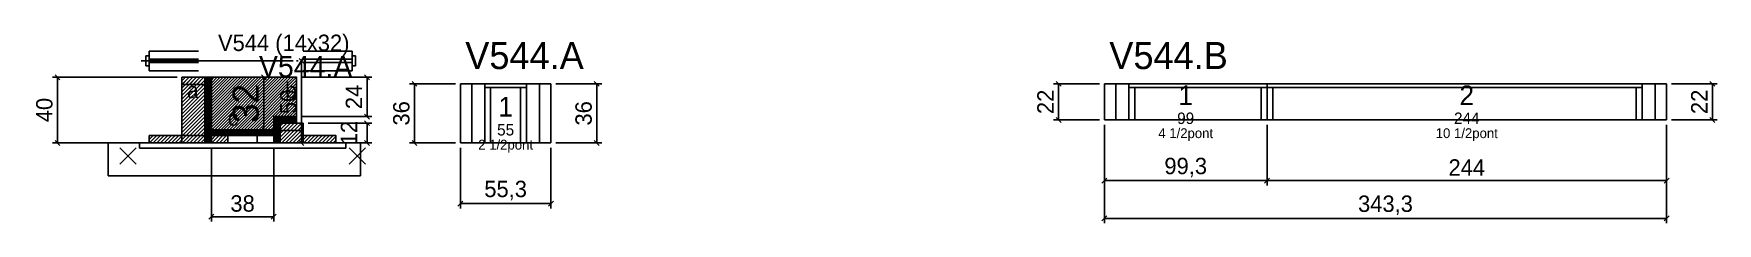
# Model space of a CAD drawing. Extents: x -69 to 960, y -85 to 31.
import ezdxf
from ezdxf.enums import TextEntityAlignment as Align

# ---------------------------------------------------------------- set-up
doc = ezdxf.new("R2010")
doc.units = 0
for name, color, linetype in [('5', 5, 'Continuous'), ('barrote', 126, 'Continuous'), ('CONCRETO', 251, 'Continuous'), ('COTA', 241, 'Continuous'), ('Cota Seção (2x)', 241, 'Continuous'), ('detalhes', 7, 'Continuous'), ('Hachura', 251, 'Continuous'), ('Madeira', 126, 'Continuous'), ('NOMENCLATURA', 7, 'Continuous'), ('Painéis', 200, 'Continuous'), ('presilha', 224, 'Continuous'), ('SARR_2.2x7', 40, 'Continuous'), ('SARR_3.5x7', 81, 'Continuous'), ('SCO-___-LAJ', 224, 'Continuous'), ('TENSOR', 224, 'Continuous'), ('texto', 7, 'Continuous'), ('Texto Seção', 7, 'Continuous')]:
    doc.layers.add(name, color=color, linetype=linetype)
doc.dimstyles.new('PAINEL', dxfattribs={"dimtxt": 10, "dimasz": 3, "dimexe": 3, "dimexo": 3, "dimgap": 3, "dimtad": 1, "dimblk": 'OBLIQUE', "dimblk1": 'OBLIQUE', "dimcen": 2.5, "dimclrd": 4, "dimclre": 4, "dimclrt": 240, "dimazin": 3, "dimtfac": 1, "dimtmove": 0, "dimatfit": 3})
doc.dimstyles.new('SECAO2X', dxfattribs={"dimtxt": 16, "dimasz": 3, "dimexe": 3, "dimexo": 3, "dimgap": 3, "dimtad": 1, "dimblk": 'OBLIQUE', "dimblk1": 'OBLIQUE', "dimcen": 2.5, "dimclrd": 4, "dimclre": 4, "dimclrt": 240, "dimazin": 3, "dimtfac": 1, "dimtmove": 0, "dimatfit": 3})

# ---------------------------------------------------------------- blocks, each defined once
blk = doc.blocks.new('_OBLIQUE')
at = {"color": 0, "linetype": 'BYBLOCK'}
blk.add_line((-0.5, -0.5), (0.5, 0.5), dxfattribs=at)

msp = doc.modelspace()

# ---------------------------------------------------------------- hatches: boundary and pattern name
at = {"layer": 'COTA'}
h = msp.add_hatch(dxfattribs=at)
h.set_pattern_fill('ANSI31', scale=0.4)
h.paths.add_polyline_path([(40, -28), (40, 4), (92, 4), (92, -20), (78, -20), (78, -28)])
at = {"layer": 'Hachura'}
h = msp.add_hatch(dxfattribs=at)
h.set_pattern_fill('ANSI31', scale=0.5)
h.paths.add_polyline_path([(22, -36), (36, -36), (36, 4), (22, 4)])
h = msp.add_hatch(dxfattribs=at)
h.set_pattern_fill('ANSI31', scale=0.5)
h.paths.add_polyline_path([(22, -0.4), (36, -0.4), (36, 4), (22, 4)])
h = msp.add_hatch(dxfattribs=at)
h.set_pattern_fill('SOLID')
h.paths.add_polyline_path([(36, -36), (40, -36), (40, 4), (36, 4)])
h = msp.add_hatch(dxfattribs=at)
h.set_pattern_fill('SOLID')
h.paths.add_polyline_path([(78, -24), (92, -24), (92, -20), (78, -20)])
h = msp.add_hatch(dxfattribs=at)
h.set_pattern_fill('SOLID')
h.paths.add_polyline_path([(40, -31.6), (78, -31.6), (78, -28), (40, -28)])
h = msp.add_hatch(dxfattribs=at)
h.set_pattern_fill('SOLID')
h.paths.add_polyline_path([(78, -36), (82, -36), (82, -24), (78, -24)])
h = msp.add_hatch(dxfattribs=at)
h.set_pattern_fill('ANSI31', scale=0.5)
h.paths.add_polyline_path([(82, -36), (96, -36), (96, -24), (82, -24)])
h = msp.add_hatch(dxfattribs=at)
h.set_pattern_fill('ANSI31', scale=0.5)
h.paths.add_polyline_path([(82, -28.4), (96, -28.4), (96, -24), (82, -24)])
h = msp.add_hatch(dxfattribs=at)
h.set_pattern_fill('ANSI31', scale=0.5)
h.paths.add_polyline_path([(2, -36), (22, -36), (22, -31.6), (2, -31.6)])
h = msp.add_hatch(dxfattribs=at)
h.set_pattern_fill('ANSI31', scale=0.5)
h.paths.add_polyline_path([(40, -36), (50, -36), (50, -31.6), (40, -31.6)])
h = msp.add_hatch(dxfattribs=at)
h.set_pattern_fill('ANSI31', scale=0.5)
h.paths.add_polyline_path([(96, -36), (116, -36), (116, -31.6), (96, -31.6)])

# ---------------------------------------------------------------- linework, layer by layer
for p, q in [((0, 17), (0, 11)), ((2, 17), (0, 17)), ((2, 11), (0, 11)), ((2, 20), (32, 20)), ((2, 20), (2, 8)), ((2, 15), (32, 15)), ((2, 13), (32, 13)), ((96, 20), (126, 20)), ((96, 15), (126, 15)), ((96, 13), (126, 13)), ((126, 20), (126, 8)), ((126, 17), (128, 17)), ((126, 11), (128, 11)), ((128, 17), (128, 11)), ((2, 8), (32, 8)), ((96, 8), (126, 8))]:
    msp.add_line(p, q)
at = {"layer": 'barrote'}
msp.add_lwpolyline([(-23, -56), (131, -56), (131, -36), (-23, -36)], close=True, dxfattribs=at)
at = {"layer": 'CONCRETO'}
msp.add_lwpolyline([(40, -28), (40, 4), (92, 4), (92, -20), (78, -20), (78, -28)], close=True, dxfattribs=at)
at = {"layer": 'Madeira'}
for points in [[(22, -36), (36, -36), (36, 4), (22, 4)], [(22, -0.4), (36, -0.4), (36, 4), (22, 4)], [(82, -36), (96, -36), (96, -24), (82, -24)], [(82, -28.4), (96, -28.4), (96, -24), (82, -24)], [(2, -36), (22, -36), (22, -31.6), (2, -31.6)], [(22, -36), (36, -36), (36, -31.6), (22, -31.6)], [(40, -36), (50, -36), (50, -31.6), (40, -31.6)], [(68, -36), (78, -36), (78, -31.6), (68, -31.6)], [(96, -36), (116, -36), (116, -31.6), (96, -31.6)]]:
    msp.add_lwpolyline(points, close=True, dxfattribs=at)
at = {"layer": 'Painéis'}
for p, q in [((192, 0), (247.3, 0)), ((192, -36), (192, 0)), ((247.3, -36), (247.3, 0)), ((585.3, 0), (684.6, 0)), ((585.3, -22), (585.3, 0)), ((684.6, -22), (684.6, 0)), ((684.6, -22), (684.6, 0)), ((684.6, 0), (928.6, 0)), ((684.6, -22), (684.6, 0)), ((928.6, -22), (928.6, 0)), ((585.3, -22), (684.6, -22)), ((684.6, -22), (928.6, -22)), ((192, -36), (247.3, -36))]:
    msp.add_line(p, q, dxfattribs=at)
for points in [[(36, -36), (40, -36), (40, 4), (36, 4)], [(78, -24), (92, -24), (92, -20), (78, -20)], [(40, -31.6), (78, -31.6), (78, -28), (40, -28)], [(78, -36), (82, -36), (82, -24), (78, -24)]]:
    msp.add_lwpolyline(points, close=True, dxfattribs=at)
at = {"layer": 'presilha'}
for p, q in [((-16, -49), (-6, -39)), ((-16, -39), (-6, -49)), ((124, -49), (134, -39)), ((124, -39), (134, -49))]:
    msp.add_line(p, q, dxfattribs=at)
at = {"layer": 'SARR_2.2x7'}
for p, q in [((199, -36), (199, 0)), ((240.3, -36), (240.3, 0)), ((592.3, -22), (592.3, 0)), ((921.6, -22), (921.6, 0)), ((207, -2.2), (232.3, -2.2)), ((600.3, -2.2), (684.6, -2.2)), ((684.6, -2.2), (913.6, -2.2))]:
    msp.add_line(p, q, dxfattribs=at)
at = {"layer": 'SARR_3.5x7'}
for p, q in [((207, -36), (207, 0)), ((232.3, -36), (232.3, 0)), ((600.3, -22), (600.3, 0)), ((684.6, -22), (684.6, 0)), ((684.6, -22), (684.6, 0)), ((913.6, -22), (913.6, 0)), ((210.5, -36), (210.5, -2.2)), ((228.8, -36), (228.8, -2.2)), ((603.8, -22), (603.8, -2.2)), ((681.1, -22), (681.1, -2.2)), ((688.1, -22), (688.1, -2.2)), ((910.1, -22), (910.1, -2.2)), ((600.3, -22), (603.8, -22)), ((681.1, -22), (684.6, -22)), ((684.6, -22), (688.1, -22)), ((910.1, -22), (913.6, -22)), ((207, -36), (210.5, -36)), ((228.8, -36), (232.3, -36))]:
    msp.add_line(p, q, dxfattribs=at)
at = {"layer": 'SCO-___-LAJ'}
msp.add_lwpolyline([(-4, -39.2), (122, -39.2), (122, -36), (-4, -36)], close=True, dxfattribs=at)
at = {"layer": 'TENSOR'}
msp.add_line((-3, 14), (90, 14), dxfattribs=at)

# ---------------------------------------------------------------- texts
at = {"layer": '5'}
for s, height, p in [('1', 12, (219.65, -14)), ('1', 12, (634.95, -7)), ('2', 12, (806.6, -7)), ('99', 7, (634.95, -21)), ('244', 7, (806.6, -21)), ('55', 7, (219.65, -28))]:
    msp.add_text(s, height=height, dxfattribs=at).set_placement(p, align=Align.MIDDLE_CENTER)
at = {"layer": 'detalhes'}
for s, p in [('b', (85, -8.7)), ('a', (25, -8.7)), ('c', (50, -25.5))]:
    msp.add_text(s, height=9.6, dxfattribs=at).set_placement(p)
at = {"layer": 'NOMENCLATURA'}
for s, p in [('V544.A', (195, 9)), ('V544.B', (588.3, 9))]:
    msp.add_text(s, height=16.5, dxfattribs=at).set_placement(p)
at = {"layer": 'texto', "char_height": 6, "attachment_point": 5}
for s, insert in [('4 1/2pont', (634.95, -31)), ('10 1/2pont', (806.6, -31)), ('2 1/2pont', (219.65, -38))]:
    msp.add_mtext(s, dxfattribs=dict(at, insert=insert))
at = {"layer": 'Texto Seção'}
for s, height, p in [('V544 (14x32)', 10, (44, 20)), ('V544.A', 13, (69, 4))]:
    msp.add_text(s, height=height, dxfattribs=at).set_placement(p)

# ---------------------------------------------------------------- dimensions: what is measured, and where the dimension line sits
at = {"layer": 'COTA'}
for base, p1, p2 in [((95, -36), (96, -36), (96, 14)), ((-54, -36), (2, -36), (22, 4)), ((135, -20), (92, -20), (92, 4)), ((164, -36), (192, -36), (192, 0)), ((275.3, -36), (247.3, -36), (247.3, 0)), ((557.3, -22), (585.3, -22), (585.3, 0)), ((956.6, -22), (928.6, -22), (928.6, 0)), ((135, -36), (96, -36), (96, -24))]:
    msp.add_linear_dim(base=base, p1=p1, p2=p2, angle=90, dimstyle='PAINEL', dxfattribs=at).render()
for base, p1, p2 in [((585.3, -59), (585.3, -22), (684.6, -22)), ((585.3, -82), (585.3, -22), (928.6, -22)), ((684.6, -59), (684.6, -22), (928.6, -22)), ((40, -81), (40, -36), (78, -36)), ((192, -73), (192, -36), (247.3, -36))]:
    msp.add_linear_dim(base=base, p1=p1, p2=p2, dimstyle='PAINEL', dxfattribs=at).render()
at = {"layer": 'Cota Seção (2x)'}
msp.add_linear_dim(base=(72, -28), p1=(40, -28), p2=(40, 4), angle=90, dimstyle='SECAO2X', dxfattribs=at).render()

doc.saveas('drawing.dxf')
